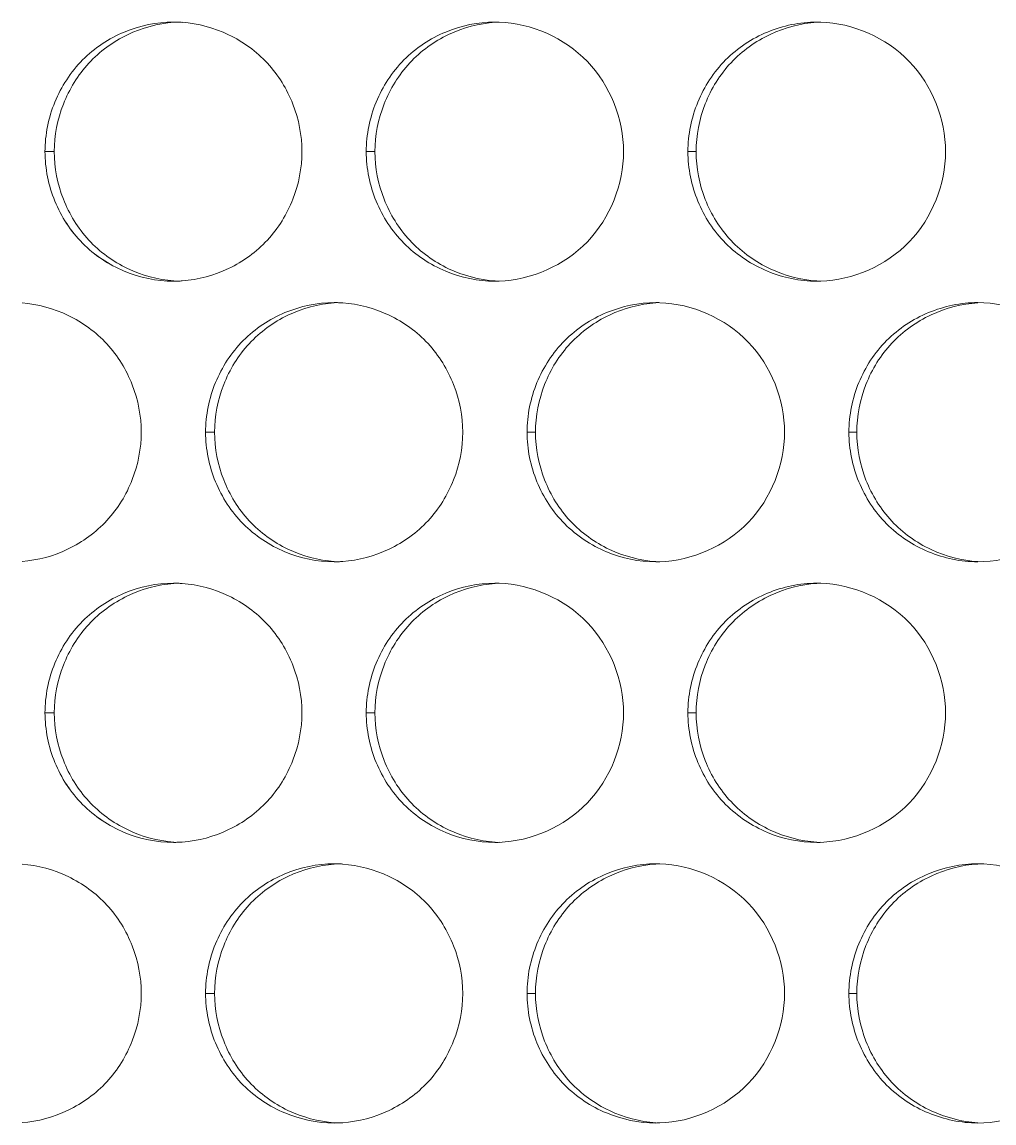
# Model space of a CAD drawing. Header units: millimetres. Extents: x 1177 to 4147, y 93 to 2194.
# Drawn here: x 1696.71 to 1719.21, y 1856.23 to 1881.71 of the extents above; entities that cross this region are included whole.
import ezdxf

# ---------------------------------------------------------------- set-up
doc = ezdxf.new("R2010")
doc.units = ezdxf.units.MM
doc.header["$LTSCALE"] = 0.1
doc.layers.add('标注', color=251, linetype='Continuous', lineweight=9)

msp = doc.modelspace()

# ---------------------------------------------------------------- linework, layer by layer
at = {"layer": '标注'}
for p, q in [((1697.462, 1878.712), (1697.246, 1878.712)), ((1697.462, 1878.712), (1697.246, 1878.712)), ((1704.884, 1878.712), (1704.682, 1878.712)), ((1704.884, 1878.712), (1704.682, 1878.712)), ((1712.316, 1878.712), (1712.127, 1878.712)), ((1712.316, 1878.712), (1712.127, 1878.712)), ((1701.172, 1872.217), (1700.962, 1872.217)), ((1708.599, 1872.217), (1708.403, 1872.217)), ((1716.035, 1872.217), (1715.853, 1872.217)), ((1697.462, 1865.722), (1697.246, 1865.722)), ((1697.462, 1865.722), (1697.246, 1865.722)), ((1704.884, 1865.722), (1704.682, 1865.722)), ((1704.884, 1865.722), (1704.682, 1865.722)), ((1712.316, 1865.722), (1712.127, 1865.722)), ((1712.316, 1865.722), (1712.127, 1865.722)), ((1701.172, 1859.226), (1700.962, 1859.226)), ((1708.599, 1859.226), (1708.403, 1859.226)), ((1716.035, 1859.226), (1715.853, 1859.226))]:
    msp.add_line(p, q, dxfattribs=at)
for centre, radius, start, end in [((1700.219, 1878.908), 2.804, 87.8277, 89.9975), ((1700.219, 1878.908), 2.804, 87.8277, 89.9975), ((1700.217, 1878.872), 2.84, 85.8355, 87.828), ((1700.217, 1878.872), 2.84, 85.8355, 87.828), ((1707.659, 1878.902), 2.81, 87.977, 89.9978), ((1707.659, 1878.902), 2.81, 87.977, 89.9978), ((1715.108, 1878.897), 2.815, 88.1254, 89.9981), ((1715.108, 1878.897), 2.815, 88.1254, 89.9981), ((1700.219, 1878.516), 2.804, 270.0025, 272.1723), ((1700.219, 1878.516), 2.804, 270.0025, 272.1723), ((1700.217, 1878.552), 2.84, 272.172, 274.1645), ((1700.217, 1878.552), 2.84, 272.172, 274.1645), ((1707.659, 1878.522), 2.81, 270.0022, 272.023), ((1707.659, 1878.522), 2.81, 270.0022, 272.023), ((1715.108, 1878.527), 2.815, 270.0019, 271.8746), ((1715.108, 1878.527), 2.815, 270.0019, 271.8746), ((1703.938, 1872.41), 2.807, 87.9025, 89.9977), ((1703.936, 1872.375), 2.842, 85.9783, 87.9027), ((1711.382, 1872.404), 2.813, 88.0513, 89.998), ((1703.938, 1872.024), 2.807, 270.0023, 272.0975), ((1703.936, 1872.058), 2.842, 272.0973, 274.0217), ((1711.382, 1872.03), 2.813, 270.002, 271.9487), ((1700.219, 1865.918), 2.804, 87.8277, 89.9975), ((1700.219, 1865.918), 2.804, 87.8277, 89.9975), ((1700.217, 1865.882), 2.84, 85.8355, 87.828), ((1700.217, 1865.882), 2.84, 85.8355, 87.828), ((1707.659, 1865.912), 2.81, 87.977, 89.9978), ((1707.659, 1865.912), 2.81, 87.977, 89.9978), ((1715.108, 1865.906), 2.815, 88.1254, 89.9981), ((1715.108, 1865.906), 2.815, 88.1254, 89.9981), ((1700.219, 1865.526), 2.804, 270.0025, 272.1723), ((1700.219, 1865.526), 2.804, 270.0025, 272.1723), ((1700.217, 1865.561), 2.84, 272.172, 274.1645), ((1700.217, 1865.561), 2.84, 272.172, 274.1645), ((1707.659, 1865.532), 2.81, 270.0022, 272.023), ((1707.659, 1865.532), 2.81, 270.0022, 272.023), ((1715.108, 1865.537), 2.815, 270.0019, 271.8746), ((1715.108, 1865.537), 2.815, 270.0019, 271.8746), ((1703.938, 1859.419), 2.807, 87.9025, 89.9977), ((1703.936, 1859.385), 2.842, 85.9783, 87.9027), ((1711.382, 1859.414), 2.813, 88.0513, 89.998), ((1703.938, 1859.034), 2.807, 270.0023, 272.0975), ((1703.936, 1859.068), 2.842, 272.0973, 274.0217), ((1711.382, 1859.039), 2.813, 270.002, 271.9487)]:
    msp.add_arc(centre, radius, start, end, dxfattribs=at)
for points, knots in [([(1700.225, 1881.705), (1699.856, 1881.678), (1699.123, 1881.479), (1698.205, 1880.807), (1697.608, 1879.835), (1697.462, 1879.085), (1697.462, 1878.712)], [0, 0, 0, 0, 0.248925, 0.498265, 0.748671, 1, 1, 1, 1]), ([(1700.225, 1881.705), (1699.856, 1881.678), (1699.123, 1881.479), (1698.205, 1880.807), (1697.608, 1879.835), (1697.462, 1879.085), (1697.462, 1878.712)], [0, 0, 0, 0, 0.248925, 0.498265, 0.748671, 1, 1, 1, 1]), ([(1703.194, 1878.712), (1703.194, 1879.085), (1703.047, 1879.836), (1702.448, 1880.808), (1701.528, 1881.479), (1700.793, 1881.678), (1700.424, 1881.705)], [0, 0, 0, 0, 0.251074, 0.501391, 0.750853, 1, 1, 1, 1]), ([(1703.194, 1878.712), (1703.194, 1879.085), (1703.047, 1879.836), (1702.448, 1880.808), (1701.528, 1881.479), (1700.793, 1881.678), (1700.424, 1881.705)], [0, 0, 0, 0, 0.251074, 0.501391, 0.750853, 1, 1, 1, 1]), ([(1707.664, 1881.706), (1707.294, 1881.68), (1706.557, 1881.484), (1705.633, 1880.813), (1705.031, 1879.839), (1704.884, 1879.086), (1704.884, 1878.712)], [0, 0, 0, 0, 0.249064, 0.498469, 0.748809, 1, 1, 1, 1]), ([(1707.664, 1881.706), (1707.294, 1881.68), (1706.557, 1881.484), (1705.633, 1880.813), (1705.031, 1879.839), (1704.884, 1879.086), (1704.884, 1878.712)], [0, 0, 0, 0, 0.249064, 0.498469, 0.748809, 1, 1, 1, 1]), ([(1710.637, 1878.712), (1710.637, 1879.461), (1710.034, 1881.017), (1708.503, 1881.684), (1707.758, 1881.71)], [0, 0, 0, 0, 0.50127, 1, 1, 1, 1]), ([(1710.637, 1878.712), (1710.637, 1879.461), (1710.034, 1881.017), (1708.503, 1881.684), (1707.758, 1881.71)], [0, 0, 0, 0, 0.50127, 1, 1, 1, 1]), ([(1715.113, 1881.706), (1714.741, 1881.683), (1714, 1881.489), (1713.07, 1880.819), (1712.464, 1879.843), (1712.316, 1879.087), (1712.316, 1878.712)], [0, 0, 0, 0, 0.249193, 0.49866, 0.748939, 1, 1, 1, 1]), ([(1715.113, 1881.706), (1714.741, 1881.683), (1714, 1881.489), (1713.07, 1880.819), (1712.464, 1879.843), (1712.316, 1879.087), (1712.316, 1878.712)], [0, 0, 0, 0, 0.249193, 0.49866, 0.748939, 1, 1, 1, 1]), ([(1718.09, 1878.712), (1718.09, 1879.463), (1717.484, 1881.022), (1715.947, 1881.686), (1715.2, 1881.711)], [0, 0, 0, 0, 0.501064, 1, 1, 1, 1]), ([(1718.09, 1878.712), (1718.09, 1879.463), (1717.484, 1881.022), (1715.947, 1881.686), (1715.2, 1881.711)], [0, 0, 0, 0, 0.501064, 1, 1, 1, 1]), ([(1706.521, 1881.48), (1706.163, 1881.331), (1705.494, 1880.89), (1705.059, 1880.219), (1704.911, 1879.859)], [0, 0, 0, 0, 0.499396, 1, 1, 1, 1]), ([(1706.521, 1881.48), (1706.163, 1881.331), (1705.494, 1880.89), (1705.059, 1880.219), (1704.911, 1879.859)], [0, 0, 0, 0, 0.499396, 1, 1, 1, 1]), ([(1713.968, 1881.48), (1713.61, 1881.331), (1712.941, 1880.89), (1712.505, 1880.219), (1712.357, 1879.859)], [0, 0, 0, 0, 0.499513, 1, 1, 1, 1]), ([(1713.968, 1881.48), (1713.61, 1881.331), (1712.941, 1880.89), (1712.505, 1880.219), (1712.357, 1879.859)], [0, 0, 0, 0, 0.499513, 1, 1, 1, 1]), ([(1697.462, 1878.712), (1697.462, 1878.339), (1697.608, 1877.589), (1698.205, 1876.617), (1699.123, 1875.945), (1699.856, 1875.746), (1700.225, 1875.72)], [0, 0, 0, 0, 0.251329, 0.501735, 0.751075, 1, 1, 1, 1]), ([(1697.462, 1878.712), (1697.462, 1878.339), (1697.608, 1877.589), (1698.205, 1876.617), (1699.123, 1875.945), (1699.856, 1875.746), (1700.225, 1875.72)], [0, 0, 0, 0, 0.251329, 0.501735, 0.751075, 1, 1, 1, 1]), ([(1700.424, 1875.72), (1700.793, 1875.746), (1701.528, 1875.945), (1702.448, 1876.616), (1703.047, 1877.588), (1703.194, 1878.339), (1703.194, 1878.712)], [0, 0, 0, 0, 0.249147, 0.498609, 0.748926, 1, 1, 1, 1]), ([(1700.424, 1875.72), (1700.793, 1875.746), (1701.528, 1875.945), (1702.448, 1876.616), (1703.047, 1877.588), (1703.194, 1878.339), (1703.194, 1878.712)], [0, 0, 0, 0, 0.249147, 0.498609, 0.748926, 1, 1, 1, 1]), ([(1704.884, 1878.712), (1704.884, 1878.338), (1705.031, 1877.585), (1705.633, 1876.611), (1706.557, 1875.94), (1707.294, 1875.744), (1707.664, 1875.719)], [0, 0, 0, 0, 0.251191, 0.501531, 0.750936, 1, 1, 1, 1]), ([(1704.884, 1878.712), (1704.884, 1878.338), (1705.031, 1877.585), (1705.633, 1876.611), (1706.557, 1875.94), (1707.294, 1875.744), (1707.664, 1875.719)], [0, 0, 0, 0, 0.251191, 0.501531, 0.750936, 1, 1, 1, 1]), ([(1707.758, 1875.714), (1708.503, 1875.74), (1710.034, 1876.407), (1710.637, 1877.963), (1710.637, 1878.712)], [0, 0, 0, 0, 0.49873, 1, 1, 1, 1]), ([(1707.758, 1875.714), (1708.503, 1875.74), (1710.034, 1876.407), (1710.637, 1877.963), (1710.637, 1878.712)], [0, 0, 0, 0, 0.49873, 1, 1, 1, 1]), ([(1712.316, 1878.712), (1712.316, 1878.337), (1712.464, 1877.581), (1713.07, 1876.605), (1714, 1875.935), (1714.741, 1875.741), (1715.113, 1875.718)], [0, 0, 0, 0, 0.251061, 0.50134, 0.750807, 1, 1, 1, 1]), ([(1712.316, 1878.712), (1712.316, 1878.337), (1712.464, 1877.581), (1713.07, 1876.605), (1714, 1875.935), (1714.741, 1875.741), (1715.113, 1875.718)], [0, 0, 0, 0, 0.251061, 0.50134, 0.750807, 1, 1, 1, 1]), ([(1715.2, 1875.714), (1715.947, 1875.738), (1717.484, 1876.402), (1718.09, 1877.962), (1718.09, 1878.712)], [0, 0, 0, 0, 0.498936, 1, 1, 1, 1]), ([(1715.2, 1875.714), (1715.947, 1875.738), (1717.484, 1876.402), (1718.09, 1877.962), (1718.09, 1878.712)], [0, 0, 0, 0, 0.498936, 1, 1, 1, 1]), ([(1697.475, 1877.565), (1697.622, 1877.205), (1698.057, 1876.534), (1698.724, 1876.093), (1699.082, 1875.944)], [0, 0, 0, 0, 0.50073, 1, 1, 1, 1]), ([(1704.911, 1877.565), (1705.059, 1877.205), (1705.494, 1876.534), (1706.163, 1876.093), (1706.521, 1875.944)], [0, 0, 0, 0, 0.500604, 1, 1, 1, 1]), ([(1704.911, 1877.565), (1705.059, 1877.205), (1705.494, 1876.534), (1706.163, 1876.093), (1706.521, 1875.944)], [0, 0, 0, 0, 0.500604, 1, 1, 1, 1]), ([(1712.357, 1877.565), (1712.505, 1877.205), (1712.941, 1876.534), (1713.61, 1876.093), (1713.968, 1875.944)], [0, 0, 0, 0, 0.500487, 1, 1, 1, 1]), ([(1712.357, 1877.565), (1712.505, 1877.205), (1712.941, 1876.534), (1713.61, 1876.093), (1713.968, 1875.944)], [0, 0, 0, 0, 0.500487, 1, 1, 1, 1]), ([(1699.475, 1872.217), (1699.475, 1872.589), (1699.329, 1873.339), (1698.733, 1874.31), (1697.815, 1874.981), (1697.083, 1875.181), (1696.714, 1875.209)], [0, 0, 0, 0, 0.251145, 0.501497, 0.750925, 1, 1, 1, 1]), ([(1703.943, 1875.21), (1703.574, 1875.184), (1702.839, 1874.986), (1701.918, 1874.315), (1701.318, 1873.342), (1701.172, 1872.591), (1701.172, 1872.217)], [0, 0, 0, 0, 0.248996, 0.498369, 0.748741, 1, 1, 1, 1]), ([(1702.8, 1874.985), (1702.442, 1874.836), (1701.775, 1874.395), (1701.34, 1873.724), (1701.192, 1873.364)], [0, 0, 0, 0, 0.499334, 1, 1, 1, 1]), ([(1706.914, 1872.217), (1706.914, 1872.591), (1706.767, 1873.343), (1706.166, 1874.316), (1705.242, 1874.986), (1704.506, 1875.184), (1704.136, 1875.21)], [0, 0, 0, 0, 0.251005, 0.501289, 0.750782, 1, 1, 1, 1]), ([(1711.388, 1875.211), (1711.017, 1875.186), (1710.278, 1874.991), (1709.35, 1874.321), (1708.747, 1873.346), (1708.599, 1872.592), (1708.599, 1872.217)], [0, 0, 0, 0, 0.24913, 0.498566, 0.748875, 1, 1, 1, 1]), ([(1710.243, 1874.985), (1709.885, 1874.836), (1709.217, 1874.395), (1708.781, 1873.724), (1708.633, 1873.364)], [0, 0, 0, 0, 0.499456, 1, 1, 1, 1]), ([(1714.363, 1872.217), (1714.363, 1872.967), (1713.758, 1874.524), (1712.224, 1875.19), (1711.478, 1875.215)], [0, 0, 0, 0, 0.501165, 1, 1, 1, 1]), ([(1718.841, 1875.212), (1718.468, 1875.189), (1717.725, 1874.996), (1716.792, 1874.327), (1716.184, 1873.349), (1716.035, 1872.593), (1716.035, 1872.217)], [0, 0, 0, 0, 0.249253, 0.49875, 0.749, 1, 1, 1, 1]), ([(1717.696, 1874.985), (1717.337, 1874.836), (1716.668, 1874.395), (1716.232, 1873.724), (1716.083, 1873.364)], [0, 0, 0, 0, 0.499569, 1, 1, 1, 1]), ([(1721.82, 1872.217), (1721.82, 1872.982), (1721.187, 1874.573), (1719.598, 1875.217), (1718.836, 1875.217)], [0, 0, 0, 0, 0.500977, 1, 1, 1, 1]), ([(1696.714, 1869.225), (1697.083, 1869.253), (1697.815, 1869.452), (1698.733, 1870.124), (1699.329, 1871.095), (1699.475, 1871.844), (1699.475, 1872.217)], [0, 0, 0, 0, 0.249075, 0.498503, 0.748855, 1, 1, 1, 1]), ([(1701.172, 1872.217), (1701.172, 1871.843), (1701.318, 1871.092), (1701.918, 1870.119), (1702.839, 1869.448), (1703.574, 1869.25), (1703.943, 1869.224)], [0, 0, 0, 0, 0.251259, 0.501631, 0.751004, 1, 1, 1, 1]), ([(1704.136, 1869.224), (1704.506, 1869.25), (1705.242, 1869.447), (1706.166, 1870.118), (1706.767, 1871.091), (1706.914, 1871.843), (1706.914, 1872.217)], [0, 0, 0, 0, 0.249218, 0.498711, 0.748995, 1, 1, 1, 1]), ([(1708.599, 1872.217), (1708.599, 1871.842), (1708.747, 1871.088), (1709.35, 1870.113), (1710.278, 1869.442), (1711.017, 1869.247), (1711.388, 1869.223)], [0, 0, 0, 0, 0.251125, 0.501434, 0.75087, 1, 1, 1, 1]), ([(1711.478, 1869.218), (1712.224, 1869.244), (1713.758, 1869.909), (1714.363, 1871.467), (1714.363, 1872.217)], [0, 0, 0, 0, 0.498835, 1, 1, 1, 1]), ([(1716.035, 1872.217), (1716.035, 1871.841), (1716.184, 1871.084), (1716.792, 1870.107), (1717.725, 1869.437), (1718.468, 1869.245), (1718.841, 1869.222)], [0, 0, 0, 0, 0.251, 0.50125, 0.750747, 1, 1, 1, 1]), ([(1718.836, 1869.217), (1719.598, 1869.217), (1721.187, 1869.861), (1721.82, 1871.452), (1721.82, 1872.217)], [0, 0, 0, 0, 0.499023, 1, 1, 1, 1]), ([(1701.192, 1871.07), (1701.34, 1870.71), (1701.775, 1870.039), (1702.442, 1869.598), (1702.8, 1869.449)], [0, 0, 0, 0, 0.500666, 1, 1, 1, 1]), ([(1708.633, 1871.07), (1708.781, 1870.71), (1709.217, 1870.039), (1709.885, 1869.598), (1710.243, 1869.449)], [0, 0, 0, 0, 0.500544, 1, 1, 1, 1]), ([(1716.083, 1871.07), (1716.232, 1870.71), (1716.668, 1870.038), (1717.337, 1869.598), (1717.696, 1869.449)], [0, 0, 0, 0, 0.500431, 1, 1, 1, 1]), ([(1700.225, 1868.714), (1699.856, 1868.687), (1699.123, 1868.488), (1698.205, 1867.817), (1697.608, 1866.845), (1697.462, 1866.095), (1697.462, 1865.722)], [0, 0, 0, 0, 0.248925, 0.498265, 0.748671, 1, 1, 1, 1]), ([(1700.225, 1868.714), (1699.856, 1868.687), (1699.123, 1868.488), (1698.205, 1867.817), (1697.608, 1866.845), (1697.462, 1866.095), (1697.462, 1865.722)], [0, 0, 0, 0, 0.248925, 0.498265, 0.748671, 1, 1, 1, 1]), ([(1703.194, 1865.722), (1703.194, 1866.095), (1703.047, 1866.846), (1702.448, 1867.817), (1701.528, 1868.489), (1700.793, 1868.687), (1700.424, 1868.714)], [0, 0, 0, 0, 0.251074, 0.501391, 0.750853, 1, 1, 1, 1]), ([(1703.194, 1865.722), (1703.194, 1866.095), (1703.047, 1866.846), (1702.448, 1867.817), (1701.528, 1868.489), (1700.793, 1868.687), (1700.424, 1868.714)], [0, 0, 0, 0, 0.251074, 0.501391, 0.750853, 1, 1, 1, 1]), ([(1707.664, 1868.715), (1707.294, 1868.69), (1706.557, 1868.494), (1705.633, 1867.823), (1705.031, 1866.849), (1704.884, 1866.096), (1704.884, 1865.722)], [0, 0, 0, 0, 0.249064, 0.498469, 0.748809, 1, 1, 1, 1]), ([(1707.664, 1868.715), (1707.294, 1868.69), (1706.557, 1868.494), (1705.633, 1867.823), (1705.031, 1866.849), (1704.884, 1866.096), (1704.884, 1865.722)], [0, 0, 0, 0, 0.249064, 0.498469, 0.748809, 1, 1, 1, 1]), ([(1710.637, 1865.722), (1710.637, 1866.471), (1710.034, 1868.027), (1708.503, 1868.694), (1707.758, 1868.72)], [0, 0, 0, 0, 0.50127, 1, 1, 1, 1]), ([(1710.637, 1865.722), (1710.637, 1866.471), (1710.034, 1868.027), (1708.503, 1868.694), (1707.758, 1868.72)], [0, 0, 0, 0, 0.50127, 1, 1, 1, 1]), ([(1715.113, 1868.716), (1714.741, 1868.693), (1714, 1868.499), (1713.07, 1867.829), (1712.464, 1866.852), (1712.316, 1866.097), (1712.316, 1865.722)], [0, 0, 0, 0, 0.249193, 0.49866, 0.748939, 1, 1, 1, 1]), ([(1715.113, 1868.716), (1714.741, 1868.693), (1714, 1868.499), (1713.07, 1867.829), (1712.464, 1866.852), (1712.316, 1866.097), (1712.316, 1865.722)], [0, 0, 0, 0, 0.249193, 0.49866, 0.748939, 1, 1, 1, 1]), ([(1718.09, 1865.722), (1718.09, 1866.472), (1717.484, 1868.031), (1715.947, 1868.696), (1715.2, 1868.72)], [0, 0, 0, 0, 0.501064, 1, 1, 1, 1]), ([(1718.09, 1865.722), (1718.09, 1866.472), (1717.484, 1868.031), (1715.947, 1868.696), (1715.2, 1868.72)], [0, 0, 0, 0, 0.501064, 1, 1, 1, 1]), ([(1706.521, 1868.49), (1706.163, 1868.34), (1705.494, 1867.9), (1705.059, 1867.229), (1704.911, 1866.869)], [0, 0, 0, 0, 0.499396, 1, 1, 1, 1]), ([(1706.521, 1868.49), (1706.163, 1868.34), (1705.494, 1867.9), (1705.059, 1867.229), (1704.911, 1866.869)], [0, 0, 0, 0, 0.499396, 1, 1, 1, 1]), ([(1713.968, 1868.49), (1713.61, 1868.34), (1712.941, 1867.9), (1712.505, 1867.229), (1712.357, 1866.869)], [0, 0, 0, 0, 0.499513, 1, 1, 1, 1]), ([(1713.968, 1868.49), (1713.61, 1868.34), (1712.941, 1867.9), (1712.505, 1867.229), (1712.357, 1866.869)], [0, 0, 0, 0, 0.499513, 1, 1, 1, 1]), ([(1697.462, 1865.722), (1697.462, 1865.349), (1697.608, 1864.598), (1698.205, 1863.626), (1699.123, 1862.955), (1699.856, 1862.756), (1700.225, 1862.729)], [0, 0, 0, 0, 0.251329, 0.501735, 0.751075, 1, 1, 1, 1]), ([(1697.462, 1865.722), (1697.462, 1865.349), (1697.608, 1864.598), (1698.205, 1863.626), (1699.123, 1862.955), (1699.856, 1862.756), (1700.225, 1862.729)], [0, 0, 0, 0, 0.251329, 0.501735, 0.751075, 1, 1, 1, 1]), ([(1700.424, 1862.729), (1700.793, 1862.756), (1701.528, 1862.955), (1702.448, 1863.626), (1703.047, 1864.598), (1703.194, 1865.349), (1703.194, 1865.722)], [0, 0, 0, 0, 0.249147, 0.498609, 0.748926, 1, 1, 1, 1]), ([(1700.424, 1862.729), (1700.793, 1862.756), (1701.528, 1862.955), (1702.448, 1863.626), (1703.047, 1864.598), (1703.194, 1865.349), (1703.194, 1865.722)], [0, 0, 0, 0, 0.249147, 0.498609, 0.748926, 1, 1, 1, 1]), ([(1704.884, 1865.722), (1704.884, 1865.347), (1705.031, 1864.595), (1705.633, 1863.621), (1706.557, 1862.95), (1707.294, 1862.753), (1707.664, 1862.728)], [0, 0, 0, 0, 0.251191, 0.501531, 0.750936, 1, 1, 1, 1]), ([(1704.884, 1865.722), (1704.884, 1865.347), (1705.031, 1864.595), (1705.633, 1863.621), (1706.557, 1862.95), (1707.294, 1862.753), (1707.664, 1862.728)], [0, 0, 0, 0, 0.251191, 0.501531, 0.750936, 1, 1, 1, 1]), ([(1707.758, 1862.723), (1708.503, 1862.75), (1710.034, 1863.416), (1710.637, 1864.972), (1710.637, 1865.722)], [0, 0, 0, 0, 0.49873, 1, 1, 1, 1]), ([(1707.758, 1862.723), (1708.503, 1862.75), (1710.034, 1863.416), (1710.637, 1864.972), (1710.637, 1865.722)], [0, 0, 0, 0, 0.49873, 1, 1, 1, 1]), ([(1712.316, 1865.722), (1712.316, 1865.346), (1712.464, 1864.591), (1713.07, 1863.615), (1714, 1862.945), (1714.741, 1862.751), (1715.113, 1862.727)], [0, 0, 0, 0, 0.251061, 0.50134, 0.750807, 1, 1, 1, 1]), ([(1712.316, 1865.722), (1712.316, 1865.346), (1712.464, 1864.591), (1713.07, 1863.615), (1714, 1862.945), (1714.741, 1862.751), (1715.113, 1862.727)], [0, 0, 0, 0, 0.251061, 0.50134, 0.750807, 1, 1, 1, 1]), ([(1715.2, 1862.723), (1715.947, 1862.748), (1717.484, 1863.412), (1718.09, 1864.971), (1718.09, 1865.722)], [0, 0, 0, 0, 0.498936, 1, 1, 1, 1]), ([(1715.2, 1862.723), (1715.947, 1862.748), (1717.484, 1863.412), (1718.09, 1864.971), (1718.09, 1865.722)], [0, 0, 0, 0, 0.498936, 1, 1, 1, 1]), ([(1697.475, 1864.574), (1697.622, 1864.215), (1698.057, 1863.544), (1698.724, 1863.103), (1699.082, 1862.953)], [0, 0, 0, 0, 0.50073, 1, 1, 1, 1]), ([(1704.911, 1864.574), (1705.059, 1864.215), (1705.494, 1863.544), (1706.163, 1863.103), (1706.521, 1862.953)], [0, 0, 0, 0, 0.500604, 1, 1, 1, 1]), ([(1704.911, 1864.574), (1705.059, 1864.215), (1705.494, 1863.544), (1706.163, 1863.103), (1706.521, 1862.953)], [0, 0, 0, 0, 0.500604, 1, 1, 1, 1]), ([(1712.357, 1864.574), (1712.505, 1864.215), (1712.941, 1863.543), (1713.61, 1863.103), (1713.968, 1862.953)], [0, 0, 0, 0, 0.500487, 1, 1, 1, 1]), ([(1712.357, 1864.574), (1712.505, 1864.215), (1712.941, 1863.543), (1713.61, 1863.103), (1713.968, 1862.953)], [0, 0, 0, 0, 0.500487, 1, 1, 1, 1]), ([(1699.475, 1859.226), (1699.475, 1859.599), (1699.329, 1860.349), (1698.733, 1861.319), (1697.815, 1861.991), (1697.083, 1862.191), (1696.714, 1862.218)], [0, 0, 0, 0, 0.251145, 0.501497, 0.750925, 1, 1, 1, 1]), ([(1703.943, 1862.219), (1703.574, 1862.193), (1702.839, 1861.996), (1701.918, 1861.325), (1701.318, 1860.352), (1701.172, 1859.6), (1701.172, 1859.226)], [0, 0, 0, 0, 0.248996, 0.498369, 0.748741, 1, 1, 1, 1]), ([(1702.8, 1861.995), (1702.442, 1861.845), (1701.775, 1861.405), (1701.34, 1860.733), (1701.192, 1860.374)], [0, 0, 0, 0, 0.499334, 1, 1, 1, 1]), ([(1706.914, 1859.226), (1706.914, 1859.6), (1706.767, 1860.352), (1706.166, 1861.325), (1705.242, 1861.996), (1704.506, 1862.193), (1704.136, 1862.219)], [0, 0, 0, 0, 0.251005, 0.501289, 0.750782, 1, 1, 1, 1]), ([(1711.388, 1862.22), (1711.017, 1862.196), (1710.278, 1862.001), (1709.35, 1861.33), (1708.747, 1860.355), (1708.599, 1859.601), (1708.599, 1859.226)], [0, 0, 0, 0, 0.24913, 0.498566, 0.748875, 1, 1, 1, 1]), ([(1710.243, 1861.995), (1709.885, 1861.845), (1709.217, 1861.405), (1708.781, 1860.733), (1708.633, 1860.374)], [0, 0, 0, 0, 0.499456, 1, 1, 1, 1]), ([(1714.363, 1859.226), (1714.363, 1859.976), (1713.758, 1861.534), (1712.224, 1862.199), (1711.478, 1862.225)], [0, 0, 0, 0, 0.501165, 1, 1, 1, 1]), ([(1718.841, 1862.221), (1718.468, 1862.199), (1717.725, 1862.006), (1716.792, 1861.336), (1716.184, 1860.359), (1716.035, 1859.602), (1716.035, 1859.226)], [0, 0, 0, 0, 0.249253, 0.49875, 0.749, 1, 1, 1, 1]), ([(1717.696, 1861.995), (1717.337, 1861.845), (1716.668, 1861.405), (1716.232, 1860.733), (1716.083, 1860.374)], [0, 0, 0, 0, 0.499569, 1, 1, 1, 1]), ([(1721.82, 1859.226), (1721.82, 1859.991), (1721.187, 1861.582), (1719.598, 1862.226), (1718.836, 1862.226)], [0, 0, 0, 0, 0.500977, 1, 1, 1, 1]), ([(1696.714, 1856.234), (1697.083, 1856.262), (1697.815, 1856.462), (1698.733, 1857.134), (1699.329, 1858.104), (1699.475, 1858.854), (1699.475, 1859.226)], [0, 0, 0, 0, 0.249075, 0.498503, 0.748855, 1, 1, 1, 1]), ([(1701.172, 1859.226), (1701.172, 1858.853), (1701.318, 1858.101), (1701.918, 1857.128), (1702.839, 1856.457), (1703.574, 1856.26), (1703.943, 1856.233)], [0, 0, 0, 0, 0.251259, 0.501631, 0.751004, 1, 1, 1, 1]), ([(1704.136, 1856.233), (1704.506, 1856.259), (1705.242, 1856.457), (1706.166, 1857.128), (1706.767, 1858.101), (1706.914, 1858.853), (1706.914, 1859.226)], [0, 0, 0, 0, 0.249218, 0.498711, 0.748995, 1, 1, 1, 1]), ([(1708.599, 1859.226), (1708.599, 1858.852), (1708.747, 1858.098), (1709.35, 1857.122), (1710.278, 1856.452), (1711.017, 1856.257), (1711.388, 1856.233)], [0, 0, 0, 0, 0.251125, 0.501434, 0.75087, 1, 1, 1, 1]), ([(1711.478, 1856.228), (1712.224, 1856.253), (1713.758, 1856.919), (1714.363, 1858.477), (1714.363, 1859.226)], [0, 0, 0, 0, 0.498835, 1, 1, 1, 1]), ([(1716.035, 1859.226), (1716.035, 1858.85), (1716.184, 1858.094), (1716.792, 1857.117), (1717.725, 1856.447), (1718.468, 1856.254), (1718.841, 1856.232)], [0, 0, 0, 0, 0.251, 0.50125, 0.750747, 1, 1, 1, 1]), ([(1718.836, 1856.226), (1719.598, 1856.226), (1721.187, 1856.871), (1721.82, 1858.462), (1721.82, 1859.226)], [0, 0, 0, 0, 0.499023, 1, 1, 1, 1]), ([(1701.192, 1858.079), (1701.34, 1857.72), (1701.775, 1857.048), (1702.442, 1856.608), (1702.8, 1856.458)], [0, 0, 0, 0, 0.500666, 1, 1, 1, 1]), ([(1708.633, 1858.079), (1708.781, 1857.72), (1709.217, 1857.048), (1709.885, 1856.608), (1710.243, 1856.458)], [0, 0, 0, 0, 0.500544, 1, 1, 1, 1]), ([(1716.083, 1858.079), (1716.232, 1857.719), (1716.668, 1857.048), (1717.337, 1856.608), (1717.696, 1856.458)], [0, 0, 0, 0, 0.500431, 1, 1, 1, 1])]:
    msp.add_open_spline(points, degree=3, knots=knots, dxfattribs=at)
for points in [[(1700.219, 1881.712), (1699.832, 1881.712), (1699.439, 1881.629), (1699.082, 1881.48)], [(1700.219, 1881.712), (1699.832, 1881.712), (1699.439, 1881.629), (1699.082, 1881.48)], [(1707.659, 1881.712), (1707.272, 1881.712), (1706.878, 1881.629), (1706.521, 1881.48)], [(1707.659, 1881.712), (1707.272, 1881.712), (1706.878, 1881.629), (1706.521, 1881.48)], [(1715.108, 1881.712), (1714.72, 1881.712), (1714.326, 1881.629), (1713.968, 1881.48)], [(1715.108, 1881.712), (1714.72, 1881.712), (1714.326, 1881.629), (1713.968, 1881.48)], [(1699.082, 1881.48), (1698.724, 1881.331), (1698.389, 1881.108), (1698.116, 1880.833)], [(1699.082, 1881.48), (1698.724, 1881.331), (1698.389, 1881.108), (1698.116, 1880.833)], [(1698.116, 1880.833), (1697.842, 1880.557), (1697.622, 1880.219), (1697.475, 1879.859)], [(1698.116, 1880.833), (1697.842, 1880.557), (1697.622, 1880.219), (1697.475, 1879.859)], [(1697.475, 1879.859), (1697.327, 1879.499), (1697.246, 1879.102), (1697.246, 1878.712)], [(1697.475, 1879.859), (1697.327, 1879.499), (1697.246, 1879.102), (1697.246, 1878.712)], [(1704.911, 1879.859), (1704.763, 1879.499), (1704.682, 1879.102), (1704.682, 1878.712)], [(1704.911, 1879.859), (1704.763, 1879.499), (1704.682, 1879.102), (1704.682, 1878.712)], [(1712.357, 1879.859), (1712.209, 1879.499), (1712.127, 1879.102), (1712.127, 1878.712)], [(1712.357, 1879.859), (1712.209, 1879.499), (1712.127, 1879.102), (1712.127, 1878.712)], [(1697.246, 1878.712), (1697.246, 1878.322), (1697.327, 1877.926), (1697.475, 1877.565)], [(1697.246, 1878.712), (1697.246, 1878.322), (1697.327, 1877.926), (1697.475, 1877.565)], [(1704.682, 1878.712), (1704.682, 1878.322), (1704.763, 1877.926), (1704.911, 1877.565)], [(1704.682, 1878.712), (1704.682, 1878.322), (1704.763, 1877.926), (1704.911, 1877.565)], [(1712.127, 1878.712), (1712.127, 1878.322), (1712.209, 1877.925), (1712.357, 1877.565)], [(1712.127, 1878.712), (1712.127, 1878.322), (1712.209, 1877.925), (1712.357, 1877.565)], [(1697.475, 1877.565), (1697.622, 1877.205), (1697.842, 1876.867), (1698.116, 1876.591)], [(1698.116, 1876.591), (1698.389, 1876.316), (1698.724, 1876.093), (1699.082, 1875.944)], [(1699.082, 1875.944), (1699.439, 1875.795), (1699.832, 1875.712), (1700.219, 1875.712)], [(1699.082, 1875.944), (1699.439, 1875.795), (1699.832, 1875.712), (1700.219, 1875.712)], [(1706.521, 1875.944), (1706.878, 1875.795), (1707.272, 1875.712), (1707.659, 1875.712)], [(1706.521, 1875.944), (1706.878, 1875.795), (1707.272, 1875.712), (1707.659, 1875.712)], [(1713.968, 1875.944), (1714.326, 1875.795), (1714.72, 1875.712), (1715.108, 1875.712)], [(1713.968, 1875.944), (1714.326, 1875.795), (1714.72, 1875.712), (1715.108, 1875.712)], [(1703.938, 1875.217), (1703.551, 1875.217), (1703.157, 1875.134), (1702.8, 1874.985)], [(1711.382, 1875.217), (1710.995, 1875.217), (1710.601, 1875.134), (1710.243, 1874.985)], [(1718.836, 1875.217), (1718.448, 1875.217), (1718.054, 1875.134), (1717.696, 1874.985)], [(1701.192, 1873.364), (1701.044, 1873.003), (1700.962, 1872.607), (1700.962, 1872.217)], [(1708.633, 1873.364), (1708.485, 1873.003), (1708.403, 1872.607), (1708.403, 1872.217)], [(1716.083, 1873.364), (1715.935, 1873.003), (1715.853, 1872.607), (1715.853, 1872.217)], [(1700.962, 1872.217), (1700.962, 1871.827), (1701.044, 1871.43), (1701.192, 1871.07)], [(1708.403, 1872.217), (1708.403, 1871.827), (1708.485, 1871.43), (1708.633, 1871.07)], [(1715.853, 1872.217), (1715.853, 1871.827), (1715.935, 1871.43), (1716.083, 1871.07)], [(1702.8, 1869.449), (1703.157, 1869.299), (1703.551, 1869.217), (1703.938, 1869.217)], [(1710.243, 1869.449), (1710.601, 1869.299), (1710.995, 1869.217), (1711.382, 1869.217)], [(1717.696, 1869.449), (1718.054, 1869.299), (1718.448, 1869.217), (1718.836, 1869.217)], [(1700.219, 1868.722), (1699.832, 1868.722), (1699.439, 1868.639), (1699.082, 1868.49)], [(1700.219, 1868.722), (1699.832, 1868.722), (1699.439, 1868.639), (1699.082, 1868.49)], [(1707.659, 1868.722), (1707.272, 1868.722), (1706.878, 1868.639), (1706.521, 1868.49)], [(1707.659, 1868.722), (1707.272, 1868.722), (1706.878, 1868.639), (1706.521, 1868.49)], [(1715.108, 1868.722), (1714.72, 1868.722), (1714.326, 1868.639), (1713.968, 1868.49)], [(1715.108, 1868.722), (1714.72, 1868.722), (1714.326, 1868.639), (1713.968, 1868.49)], [(1699.082, 1868.49), (1698.724, 1868.34), (1698.389, 1868.118), (1698.116, 1867.842)], [(1699.082, 1868.49), (1698.724, 1868.34), (1698.389, 1868.118), (1698.116, 1867.842)], [(1698.116, 1867.842), (1697.842, 1867.566), (1697.622, 1867.228), (1697.475, 1866.869)], [(1698.116, 1867.842), (1697.842, 1867.566), (1697.622, 1867.228), (1697.475, 1866.869)], [(1697.475, 1866.869), (1697.327, 1866.508), (1697.246, 1866.112), (1697.246, 1865.722)], [(1697.475, 1866.869), (1697.327, 1866.508), (1697.246, 1866.112), (1697.246, 1865.722)], [(1704.911, 1866.869), (1704.763, 1866.508), (1704.682, 1866.112), (1704.682, 1865.722)], [(1704.911, 1866.869), (1704.763, 1866.508), (1704.682, 1866.112), (1704.682, 1865.722)], [(1712.357, 1866.869), (1712.209, 1866.508), (1712.127, 1866.112), (1712.127, 1865.722)], [(1712.357, 1866.869), (1712.209, 1866.508), (1712.127, 1866.112), (1712.127, 1865.722)], [(1697.246, 1865.722), (1697.246, 1865.332), (1697.327, 1864.935), (1697.475, 1864.574)], [(1697.246, 1865.722), (1697.246, 1865.332), (1697.327, 1864.935), (1697.475, 1864.574)], [(1704.682, 1865.722), (1704.682, 1865.332), (1704.763, 1864.935), (1704.911, 1864.574)], [(1704.682, 1865.722), (1704.682, 1865.332), (1704.763, 1864.935), (1704.911, 1864.574)], [(1712.127, 1865.722), (1712.127, 1865.332), (1712.209, 1864.935), (1712.357, 1864.574)], [(1712.127, 1865.722), (1712.127, 1865.332), (1712.209, 1864.935), (1712.357, 1864.574)], [(1697.475, 1864.574), (1697.622, 1864.215), (1697.842, 1863.877), (1698.116, 1863.601)], [(1698.116, 1863.601), (1698.389, 1863.326), (1698.724, 1863.103), (1699.082, 1862.953)], [(1699.082, 1862.953), (1699.439, 1862.804), (1699.832, 1862.722), (1700.219, 1862.722)], [(1699.082, 1862.953), (1699.439, 1862.804), (1699.832, 1862.722), (1700.219, 1862.722)], [(1706.521, 1862.953), (1706.878, 1862.804), (1707.272, 1862.722), (1707.659, 1862.722)], [(1706.521, 1862.953), (1706.878, 1862.804), (1707.272, 1862.722), (1707.659, 1862.722)], [(1713.968, 1862.953), (1714.326, 1862.804), (1714.72, 1862.722), (1715.108, 1862.722)], [(1713.968, 1862.953), (1714.326, 1862.804), (1714.72, 1862.722), (1715.108, 1862.722)], [(1703.938, 1862.226), (1703.551, 1862.226), (1703.157, 1862.144), (1702.8, 1861.995)], [(1711.382, 1862.226), (1710.995, 1862.226), (1710.601, 1862.144), (1710.243, 1861.995)], [(1718.836, 1862.226), (1718.448, 1862.226), (1718.054, 1862.144), (1717.696, 1861.995)], [(1701.192, 1860.374), (1701.044, 1860.013), (1700.962, 1859.616), (1700.962, 1859.226)], [(1708.633, 1860.374), (1708.485, 1860.013), (1708.403, 1859.616), (1708.403, 1859.226)], [(1716.083, 1860.374), (1715.935, 1860.013), (1715.853, 1859.617), (1715.853, 1859.226)], [(1700.962, 1859.226), (1700.962, 1858.836), (1701.044, 1858.44), (1701.192, 1858.079)], [(1708.403, 1859.226), (1708.403, 1858.836), (1708.485, 1858.44), (1708.633, 1858.079)], [(1715.853, 1859.226), (1715.853, 1858.836), (1715.935, 1858.44), (1716.083, 1858.079)], [(1702.8, 1856.458), (1703.157, 1856.309), (1703.551, 1856.226), (1703.938, 1856.226)], [(1710.243, 1856.458), (1710.601, 1856.309), (1710.995, 1856.226), (1711.382, 1856.226)], [(1717.696, 1856.458), (1718.054, 1856.309), (1718.448, 1856.226), (1718.836, 1856.226)]]:
    msp.add_open_spline(points, degree=3, dxfattribs=at)

doc.saveas('drawing.dxf')
